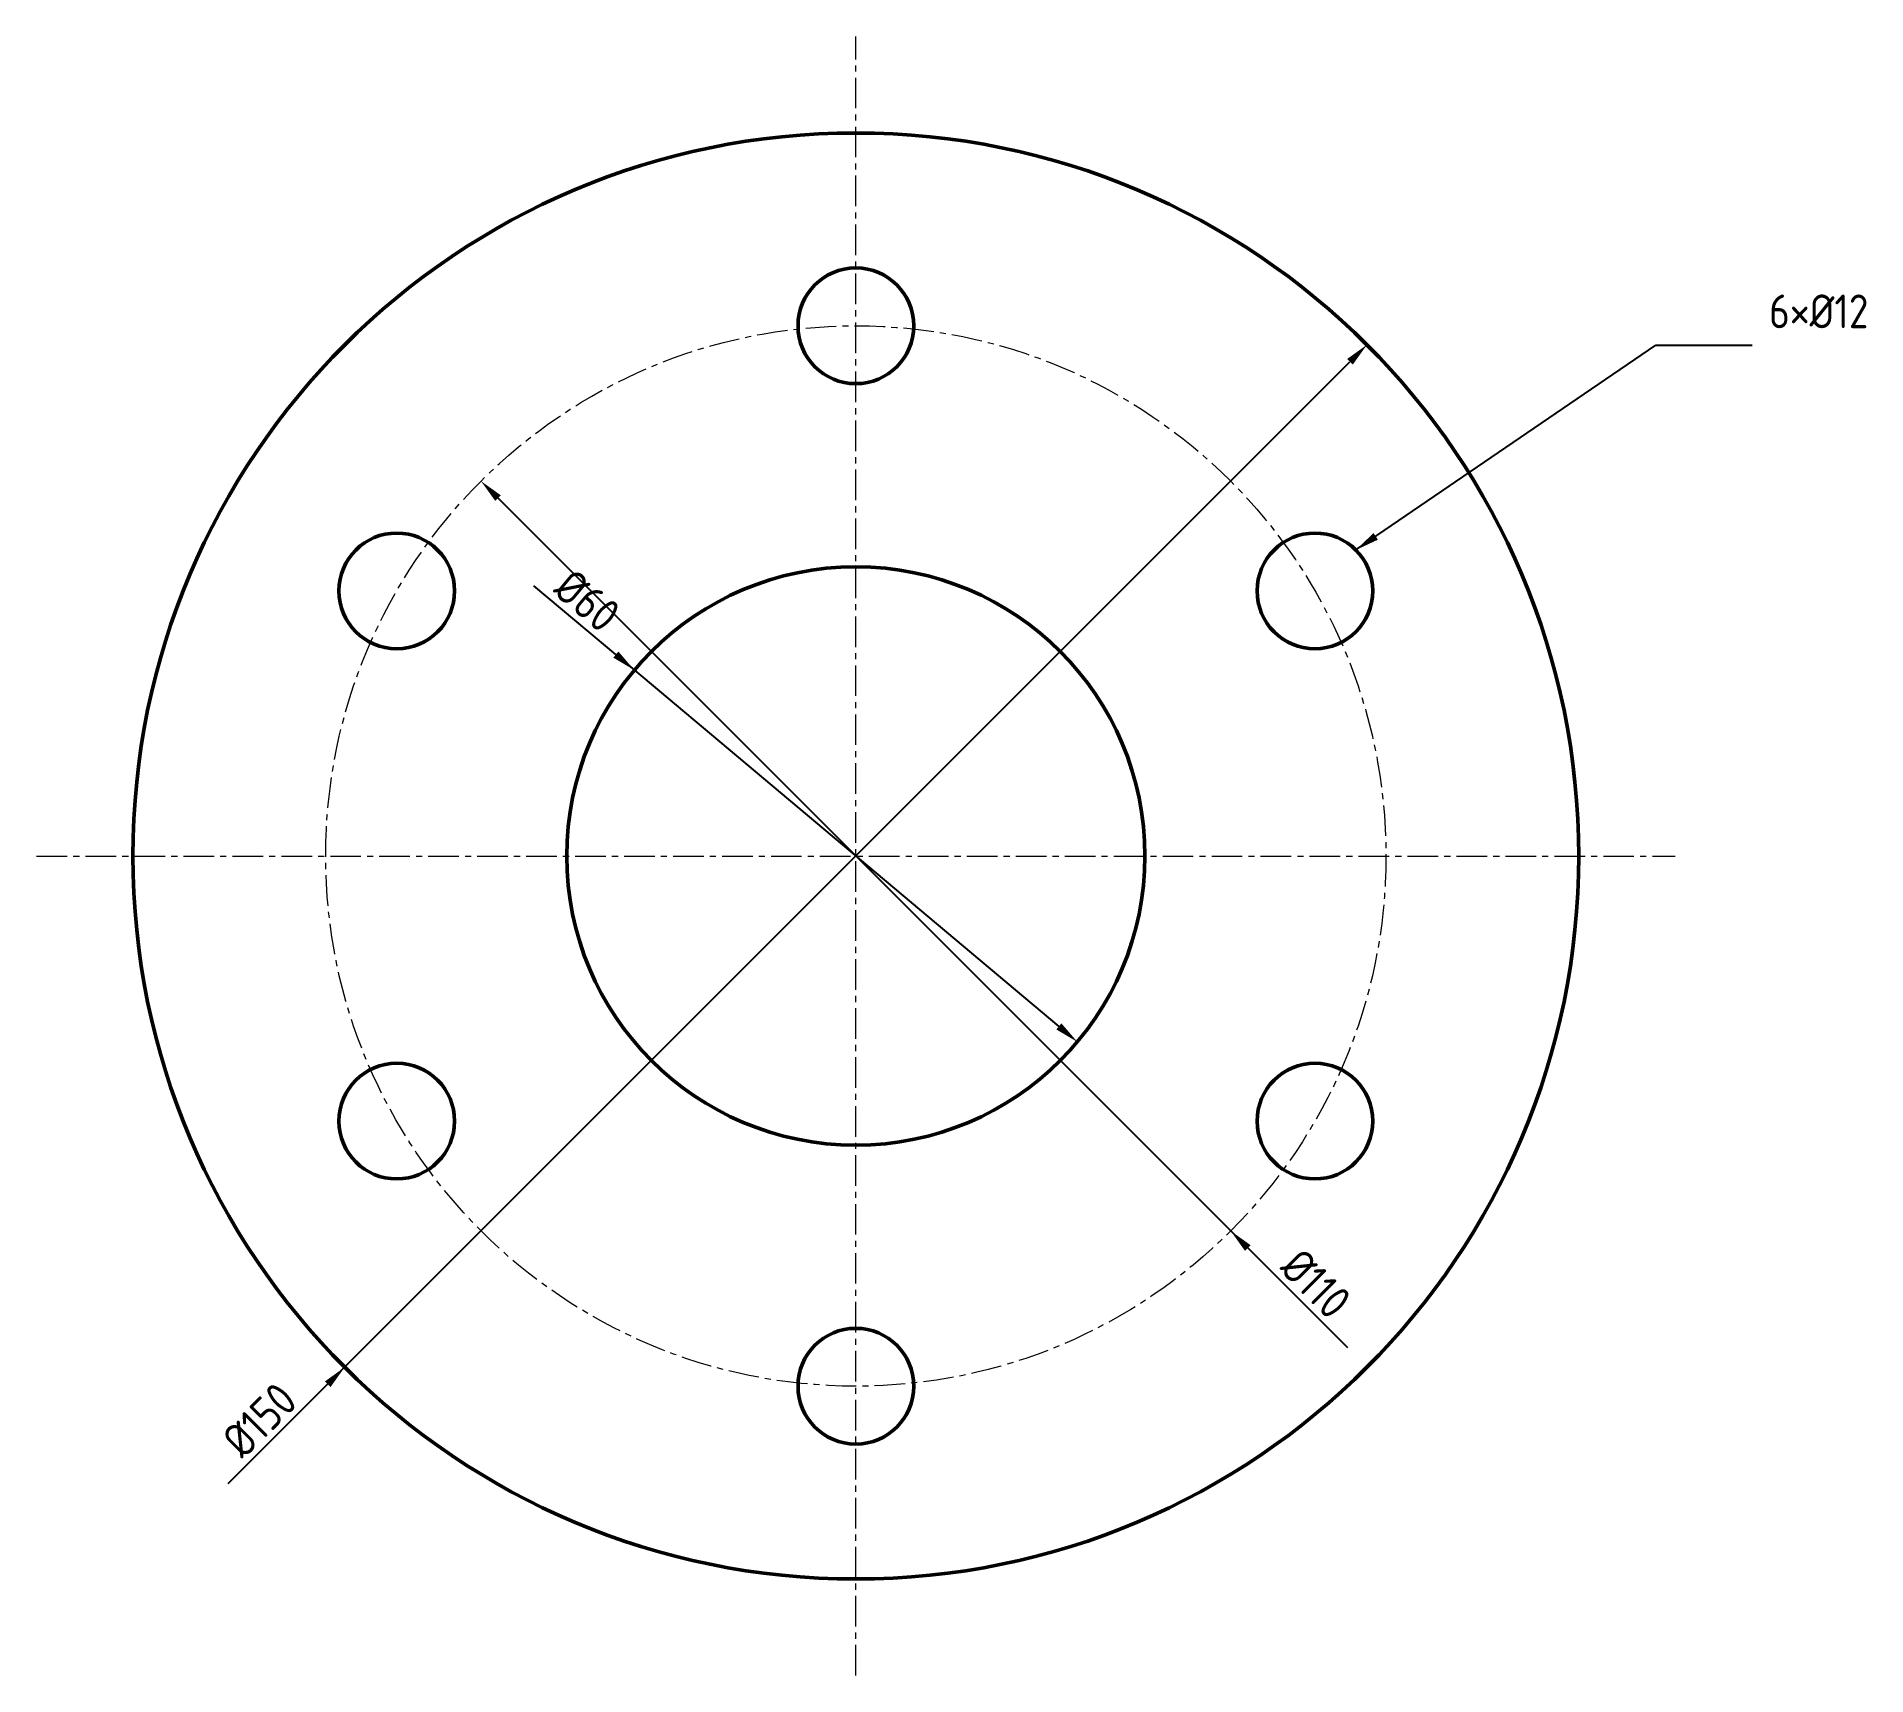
# Model space of a CAD drawing. Header units: millimetres. Extents: x -85 to 105, y -85 to 85.
import ezdxf

# ---------------------------------------------------------------- set-up
doc = ezdxf.new("R2010")
doc.units = ezdxf.units.MM
doc.linetypes.add('CENTER', pattern=[5.08, 3.175, -0.635, 0.635, -0.635])
for name, color, linetype, lineweight in [('CENTER', 7, 'CENTER', 18), ('DIM', 7, 'CONTINUOUS', 18), ('HOLES', 7, 'CONTINUOUS', 50), ('OUTLINE', 7, 'CONTINUOUS', 50)]:
    doc.layers.add(name, color=color, linetype=linetype, lineweight=lineweight)
doc.styles.get("Standard").update_dxf_attribs({"font": 'gbenor.shx', "bigfont": 'gbcbig.shx'})
doc.dimstyles.new('AGENTCAD', dxfattribs={"dimtxt": 3.5, "dimasz": 2.5, "dimexe": 1.25, "dimexo": 0.625, "dimtad": 1, "dimdsep": 46, "dimtxsty": 'Standard', "dimcen": 2.5, "dimazin": 3, "dimtfac": 1, "dimtmove": 0, "dimatfit": 3})

msp = doc.modelspace()

# ---------------------------------------------------------------- linework, layer by layer
at = {"layer": 'CENTER', "linetype": 'CENTER'}
for p, q in [((0, -85), (0, 85)), ((-85, 0), (85, 0))]:
    msp.add_line(p, q, dxfattribs=at)
msp.add_circle((0, 0), 55, dxfattribs=at)
at = {"layer": 'HOLES'}
for centre, radius in [((0, 55), 6), ((-47.631, 27.5), 6), ((47.631, 27.5), 6), ((0, 0), 30), ((-47.631, -27.5), 6), ((47.631, -27.5), 6), ((0, -55), 6)]:
    msp.add_circle(centre, radius, dxfattribs=at)
at = {"layer": 'OUTLINE'}
msp.add_circle((0, 0), 75, dxfattribs=at)

# ---------------------------------------------------------------- texts
at = {"layer": 'DIM', "insert": (94.75, 54.75), "char_height": 3.5, "attachment_point": 7}
msp.add_mtext('6×Ø12', dxfattribs=at)

# ---------------------------------------------------------------- dimensions: what is measured, and where the dimension line sits
at = {"layer": 'DIM'}
for p1, p2 in [((53.033, 53.033), (-53.033, -53.033)), ((-38.891, 38.891), (38.891, -38.891)), ((22.981, -19.284), (-22.981, 19.284))]:
    msp.add_diameter_dim_2p(p1=p1, p2=p2, dimstyle='AGENTCAD', override={"dimtxt": 3.5}, dxfattribs=at).render()

# ---------------------------------------------------------------- leaders
msp.add_leader([(51.874, 31.743), (83, 53), (93, 53)], dimstyle='AGENTCAD', dxfattribs=at)

doc.saveas('drawing.dxf')
